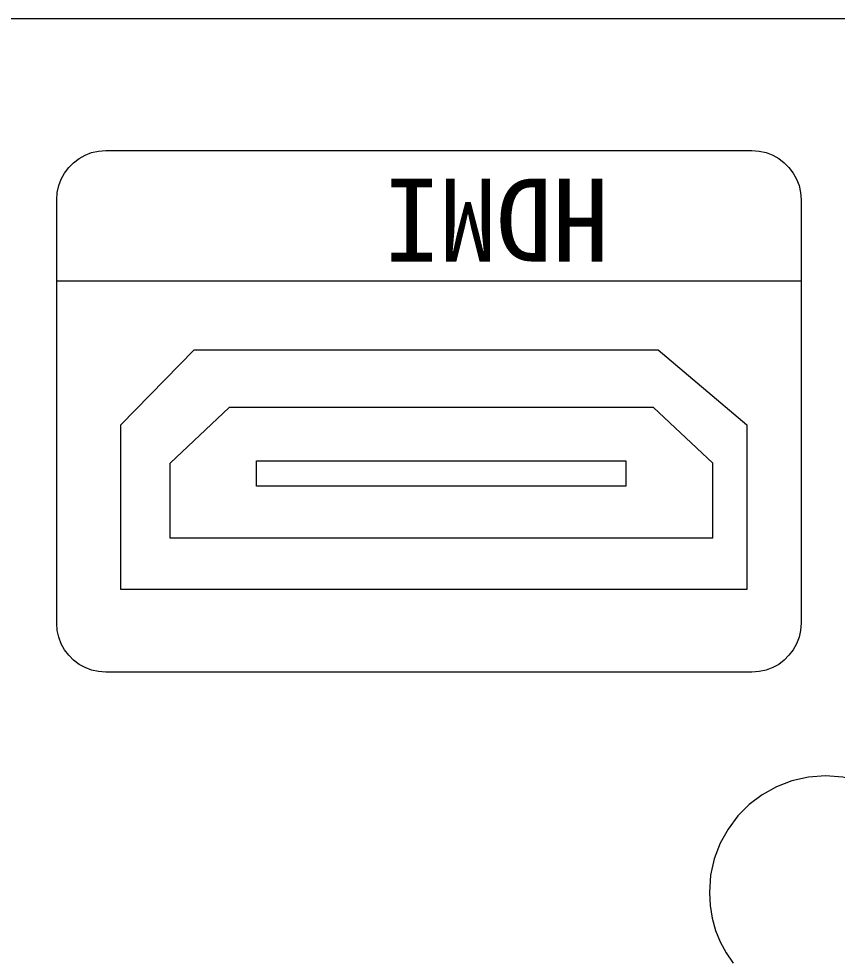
# Model space of a CAD drawing. Units: millimetres on the paper. Extents: x -139 to 141, y -98 to 91.
# Drawn here: x -14.52 to -9.59, y 54.63 to 60.29 of the extents above; entities that cross this region are included whole.
import ezdxf
from ezdxf.enums import TextEntityAlignment as Align

# ---------------------------------------------------------------- set-up
doc = ezdxf.new("R2010")
doc.units = ezdxf.units.MM
doc.layers.add('0-1_外形線', color=4, linetype='Continuous')
doc.styles.add('ＭＳ ゴシック', font='')
doc.styles.get('ＭＳ ゴシック').set_extended_font_data('MS Gothic')

msp = doc.modelspace()

# ---------------------------------------------------------------- linework, layer by layer
at = {"layer": '0-1_外形線'}
for p, q in [((30.556, 60.29), (-42.913, 60.29)), ((-13.906, 57.842), (-13.463, 58.295)), ((-13.463, 58.295), (-12.019, 58.295)), ((-12.019, 58.295), (-10.666, 58.295)), ((-10.666, 58.295), (-10.131, 57.842)), ((-13.608, 57.611), (-13.252, 57.947)), ((-10.693, 57.947), (-13.252, 57.947)), ((-10.336, 57.611), (-10.693, 57.947)), ((-13.906, 57.572), (-13.906, 57.842)), ((-10.131, 57.842), (-10.131, 57.572)), ((-13.608, 57.159), (-13.608, 57.611)), ((-13.087, 57.625), (-10.86, 57.625)), ((-13.087, 57.472), (-13.087, 57.625)), ((-10.86, 57.625), (-10.86, 57.472)), ((-10.336, 57.159), (-10.336, 57.611)), ((-13.906, 57.21), (-13.906, 57.572)), ((-10.131, 57.572), (-10.131, 57.21)), ((-10.86, 57.472), (-13.087, 57.472)), ((-13.906, 56.849), (-13.906, 57.21)), ((-10.131, 57.21), (-10.131, 56.849)), ((-10.336, 57.159), (-13.608, 57.159)), ((-12.963, 56.849), (-13.906, 56.849)), ((-12.019, 56.849), (-12.963, 56.849)), ((-11.075, 56.849), (-12.019, 56.849)), ((-10.131, 56.849), (-11.075, 56.849))]:
    msp.add_line(p, q, dxfattribs=at)
for points in [[(-14.293, 59.199), (-14.29, 59.243), (-14.28, 59.284), (-14.265, 59.324), (-14.245, 59.36), (-14.22, 59.393), (-14.191, 59.422), (-14.158, 59.447), (-14.121, 59.468), (-14.082, 59.483), (-14.04, 59.492), (-13.996, 59.495)], [(-13.996, 59.495), (-13.996, 59.495), (-13.994, 59.495), (-13.99, 59.495), (-13.985, 59.495), (-13.979, 59.495), (-13.972, 59.495), (-13.963, 59.495), (-13.953, 59.495), (-13.941, 59.495), (-13.929, 59.495), (-13.915, 59.495), (-13.9, 59.495), (-13.884, 59.495), (-13.867, 59.495), (-13.848, 59.495), (-13.829, 59.495), (-13.808, 59.495), (-13.787, 59.495), (-13.764, 59.495), (-13.741, 59.495), (-13.716, 59.495), (-13.691, 59.495), (-13.664, 59.495), (-13.637, 59.495), (-13.609, 59.495), (-13.579, 59.495), (-13.549, 59.495), (-13.519, 59.495), (-13.487, 59.495), (-13.455, 59.495), (-13.421, 59.495), (-13.388, 59.495), (-13.318, 59.495), (-13.245, 59.495), (-13.17, 59.495), (-13.093, 59.495), (-13.013, 59.495), (-12.932, 59.495), (-12.848, 59.495)], [(-13.865, 59.495), (-13.864, 59.495), (-13.862, 59.495), (-13.859, 59.495), (-13.855, 59.495), (-13.849, 59.495), (-13.842, 59.495), (-13.834, 59.495), (-13.824, 59.495), (-13.814, 59.495), (-13.802, 59.495), (-13.789, 59.495), (-13.775, 59.495), (-13.76, 59.495), (-13.744, 59.495), (-13.727, 59.495), (-13.709, 59.495), (-13.69, 59.495), (-13.67, 59.495), (-13.649, 59.495), (-13.627, 59.495), (-13.604, 59.495), (-13.58, 59.495), (-13.555, 59.495), (-13.53, 59.495), (-13.503, 59.495), (-13.476, 59.495), (-13.448, 59.495), (-13.419, 59.495), (-13.36, 59.495), (-13.297, 59.495), (-13.232, 59.495), (-13.164, 59.495), (-13.094, 59.495), (-13.022, 59.495), (-12.948, 59.495), (-12.872, 59.495), (-12.795, 59.495), (-12.715, 59.495), (-12.635, 59.495)], [(-12.848, 59.495), (-12.764, 59.495), (-12.677, 59.495), (-12.59, 59.495), (-12.501, 59.495), (-12.412, 59.495), (-12.231, 59.495), (-12.048, 59.495), (-11.866, 59.495), (-11.685, 59.495), (-11.595, 59.495), (-11.507, 59.495), (-11.419, 59.495), (-11.333, 59.495), (-11.248, 59.495), (-11.165, 59.495), (-11.083, 59.495), (-11.004, 59.495), (-10.926, 59.495), (-10.851, 59.495), (-10.779, 59.495), (-10.709, 59.495), (-10.675, 59.495), (-10.642, 59.495), (-10.61, 59.495), (-10.578, 59.495), (-10.547, 59.495), (-10.517, 59.495), (-10.488, 59.495), (-10.46, 59.495), (-10.432, 59.495), (-10.406, 59.495), (-10.38, 59.495), (-10.356, 59.495), (-10.332, 59.495), (-10.31, 59.495), (-10.288, 59.495), (-10.268, 59.495), (-10.248, 59.495), (-10.23, 59.495)], [(-12.635, 59.495), (-12.553, 59.495), (-12.471, 59.495), (-12.387, 59.495), (-12.218, 59.495), (-12.048, 59.495), (-11.878, 59.495), (-11.709, 59.495), (-11.626, 59.495), (-11.543, 59.495), (-11.462, 59.495), (-11.381, 59.495), (-11.302, 59.495), (-11.224, 59.495), (-11.148, 59.495), (-11.074, 59.495), (-11.002, 59.495), (-10.932, 59.495), (-10.864, 59.495), (-10.799, 59.495), (-10.737, 59.495), (-10.677, 59.495), (-10.648, 59.495), (-10.62, 59.495), (-10.593, 59.495), (-10.567, 59.495), (-10.541, 59.495), (-10.517, 59.495), (-10.493, 59.495), (-10.47, 59.495), (-10.448, 59.495), (-10.427, 59.495), (-10.407, 59.495), (-10.388, 59.495), (-10.37, 59.495), (-10.352, 59.495), (-10.336, 59.495), (-10.321, 59.495), (-10.307, 59.495), (-10.295, 59.495)], [(-10.295, 59.495), (-10.283, 59.495), (-10.272, 59.495), (-10.263, 59.495), (-10.255, 59.495), (-10.248, 59.495), (-10.242, 59.495), (-10.237, 59.495), (-10.234, 59.495), (-10.232, 59.495), (-10.232, 59.495)], [(-10.23, 59.495), (-10.213, 59.495), (-10.197, 59.495), (-10.182, 59.495), (-10.168, 59.495), (-10.155, 59.495), (-10.144, 59.495), (-10.134, 59.495), (-10.125, 59.495), (-10.118, 59.495), (-10.111, 59.495), (-10.107, 59.495), (-10.103, 59.495), (-10.101, 59.495), (-10.1, 59.495)], [(-10.1, 59.495), (-10.057, 59.492), (-10.015, 59.483), (-9.975, 59.468), (-9.939, 59.447), (-9.906, 59.422), (-9.877, 59.393), (-9.852, 59.36), (-9.831, 59.324), (-9.816, 59.284), (-9.807, 59.243), (-9.804, 59.199)], [(-14.293, 58.926), (-14.293, 58.963), (-14.293, 58.999), (-14.293, 59.031), (-14.293, 59.062), (-14.293, 59.089), (-14.293, 59.114), (-14.293, 59.136), (-14.293, 59.155), (-14.293, 59.17), (-14.293, 59.183), (-14.293, 59.192), (-14.293, 59.197), (-14.293, 59.199)], [(-9.804, 59.199), (-9.804, 59.197), (-9.804, 59.192), (-9.804, 59.183), (-9.804, 59.17), (-9.804, 59.155), (-9.804, 59.136), (-9.804, 59.114), (-9.804, 59.089), (-9.804, 59.062), (-9.804, 59.031), (-9.804, 58.999), (-9.804, 58.963), (-9.804, 58.926), (-9.804, 58.886), (-9.804, 58.844), (-9.804, 58.8), (-9.804, 58.754), (-9.804, 58.707), (-9.804, 58.658), (-9.804, 58.607), (-9.804, 58.555), (-9.804, 58.501), (-9.804, 58.391), (-9.804, 58.278), (-9.804, 58.161), (-9.804, 57.923), (-9.804, 57.685), (-9.804, 57.568), (-9.804, 57.454), (-9.804, 57.344), (-9.804, 57.291), (-9.804, 57.239), (-9.804, 57.188), (-9.804, 57.139), (-9.804, 57.091), (-9.804, 57.046), (-9.804, 57.002), (-9.804, 56.96), (-9.804, 56.92)], [(-14.293, 58.708), (-14.293, 58.716), (-14.293, 58.739), (-14.293, 58.773), (-14.293, 58.816), (-14.293, 58.863), (-14.293, 58.912), (-14.293, 58.959), (-14.293, 59.002), (-14.293, 59.036), (-14.293, 59.059), (-14.293, 59.067)], [(-9.804, 59.067), (-9.804, 59.059), (-9.804, 59.036), (-9.804, 59.002), (-9.804, 58.959), (-9.804, 58.912), (-9.804, 58.863), (-9.804, 58.816), (-9.804, 58.773), (-9.804, 58.739), (-9.804, 58.716), (-9.804, 58.708)], [(-14.293, 56.647), (-14.293, 56.649), (-14.293, 56.654), (-14.293, 56.663), (-14.293, 56.675), (-14.293, 56.691), (-14.293, 56.71), (-14.293, 56.732), (-14.293, 56.756), (-14.293, 56.784), (-14.293, 56.814), (-14.293, 56.847), (-14.293, 56.882), (-14.293, 56.92), (-14.293, 56.96), (-14.293, 57.002), (-14.293, 57.046), (-14.293, 57.091), (-14.293, 57.139), (-14.293, 57.188), (-14.293, 57.239), (-14.293, 57.291), (-14.293, 57.344), (-14.293, 57.454), (-14.293, 57.568), (-14.293, 57.685), (-14.293, 57.923), (-14.293, 58.161), (-14.293, 58.278), (-14.293, 58.391), (-14.293, 58.501), (-14.293, 58.555), (-14.293, 58.607), (-14.293, 58.658), (-14.293, 58.707), (-14.293, 58.754), (-14.293, 58.8), (-14.293, 58.844), (-14.293, 58.886), (-14.293, 58.926)], [(-13.879, 58.708), (-13.91, 58.708), (-13.941, 58.708), (-13.97, 58.708), (-13.998, 58.708), (-14.026, 58.708), (-14.052, 58.708), (-14.076, 58.708), (-14.1, 58.708), (-14.122, 58.708), (-14.144, 58.708), (-14.163, 58.708), (-14.182, 58.708), (-14.199, 58.708), (-14.215, 58.708), (-14.229, 58.708), (-14.242, 58.708), (-14.254, 58.708), (-14.264, 58.708), (-14.273, 58.708), (-14.28, 58.708), (-14.286, 58.708), (-14.29, 58.708), (-14.292, 58.708), (-14.293, 58.708)], [(-10.8, 58.708), (-10.845, 58.708), (-10.936, 58.708), (-11.03, 58.708), (-11.126, 58.708), (-11.224, 58.708), (-11.324, 58.708), (-11.424, 58.708), (-11.526, 58.708), (-11.63, 58.708), (-11.734, 58.708), (-11.838, 58.708), (-12.048, 58.708), (-12.258, 58.708), (-12.363, 58.708), (-12.467, 58.708), (-12.57, 58.708), (-12.672, 58.708), (-12.773, 58.708), (-12.872, 58.708), (-12.97, 58.708), (-13.066, 58.708), (-13.16, 58.708), (-13.252, 58.708), (-13.297, 58.708), (-13.341, 58.708), (-13.384, 58.708), (-13.427, 58.708), (-13.47, 58.708), (-13.511, 58.708), (-13.552, 58.708), (-13.591, 58.708), (-13.631, 58.708), (-13.669, 58.708), (-13.706, 58.708), (-13.742, 58.708), (-13.778, 58.708), (-13.812, 58.708), (-13.846, 58.708), (-13.879, 58.708)], [(-9.804, 58.708), (-9.804, 58.708), (-9.807, 58.708), (-9.811, 58.708), (-9.817, 58.708), (-9.824, 58.708), (-9.832, 58.708), (-9.842, 58.708), (-9.854, 58.708), (-9.867, 58.708), (-9.882, 58.708), (-9.897, 58.708), (-9.915, 58.708), (-9.933, 58.708), (-9.953, 58.708), (-9.974, 58.708), (-9.997, 58.708), (-10.02, 58.708), (-10.045, 58.708), (-10.071, 58.708), (-10.098, 58.708), (-10.127, 58.708), (-10.156, 58.708), (-10.186, 58.708), (-10.218, 58.708), (-10.251, 58.708), (-10.284, 58.708), (-10.319, 58.708), (-10.354, 58.708), (-10.391, 58.708), (-10.428, 58.708), (-10.466, 58.708), (-10.505, 58.708), (-10.545, 58.708), (-10.586, 58.708), (-10.627, 58.708), (-10.669, 58.708), (-10.712, 58.708), (-10.756, 58.708), (-10.8, 58.708)], [(-9.804, 56.92), (-9.804, 56.882), (-9.804, 56.847), (-9.804, 56.814), (-9.804, 56.784), (-9.804, 56.756), (-9.804, 56.732), (-9.804, 56.71), (-9.804, 56.691), (-9.804, 56.675), (-9.804, 56.663), (-9.804, 56.654), (-9.804, 56.649), (-9.804, 56.647)], [(-13.996, 56.35), (-14.04, 56.354), (-14.082, 56.363), (-14.121, 56.378), (-14.158, 56.398), (-14.191, 56.423), (-14.22, 56.453), (-14.245, 56.486), (-14.265, 56.522), (-14.28, 56.561), (-14.29, 56.603), (-14.293, 56.647)], [(-9.804, 56.647), (-9.807, 56.603), (-9.816, 56.561), (-9.831, 56.522), (-9.852, 56.486), (-9.877, 56.453), (-9.906, 56.423), (-9.939, 56.398), (-9.975, 56.378), (-10.015, 56.363), (-10.057, 56.354), (-10.1, 56.35)], [(-13.867, 56.35), (-13.884, 56.35), (-13.9, 56.35), (-13.915, 56.35), (-13.929, 56.35), (-13.941, 56.35), (-13.953, 56.35), (-13.963, 56.35), (-13.972, 56.35), (-13.979, 56.35), (-13.985, 56.35), (-13.99, 56.35), (-13.994, 56.35), (-13.996, 56.35), (-13.996, 56.35)], [(-11.248, 56.35), (-11.333, 56.35), (-11.419, 56.35), (-11.507, 56.35), (-11.595, 56.35), (-11.685, 56.35), (-11.866, 56.35), (-12.048, 56.35), (-12.231, 56.35), (-12.412, 56.35), (-12.501, 56.35), (-12.59, 56.35), (-12.677, 56.35), (-12.764, 56.35), (-12.848, 56.35), (-12.932, 56.35), (-13.013, 56.35), (-13.093, 56.35), (-13.17, 56.35), (-13.245, 56.35), (-13.318, 56.35), (-13.388, 56.35), (-13.421, 56.35), (-13.455, 56.35), (-13.487, 56.35), (-13.519, 56.35), (-13.549, 56.35), (-13.579, 56.35), (-13.609, 56.35), (-13.637, 56.35), (-13.664, 56.35), (-13.691, 56.35), (-13.716, 56.35), (-13.741, 56.35), (-13.764, 56.35), (-13.787, 56.35), (-13.808, 56.35), (-13.829, 56.35), (-13.848, 56.35), (-13.867, 56.35)], [(-10.1, 56.35), (-10.101, 56.35), (-10.103, 56.35), (-10.107, 56.35), (-10.111, 56.35), (-10.118, 56.35), (-10.125, 56.35), (-10.134, 56.35), (-10.144, 56.35), (-10.155, 56.35), (-10.168, 56.35), (-10.182, 56.35), (-10.197, 56.35), (-10.213, 56.35), (-10.23, 56.35), (-10.248, 56.35), (-10.268, 56.35), (-10.288, 56.35), (-10.31, 56.35), (-10.332, 56.35), (-10.356, 56.35), (-10.38, 56.35), (-10.406, 56.35), (-10.432, 56.35), (-10.46, 56.35), (-10.488, 56.35), (-10.517, 56.35), (-10.547, 56.35), (-10.578, 56.35), (-10.61, 56.35), (-10.642, 56.35), (-10.675, 56.35), (-10.709, 56.35), (-10.779, 56.35), (-10.851, 56.35), (-10.926, 56.35), (-11.004, 56.35), (-11.083, 56.35), (-11.165, 56.35), (-11.248, 56.35)], [(-9.656, 55.725), (-9.76, 55.717), (-9.859, 55.695), (-9.952, 55.66), (-10.038, 55.612), (-10.116, 55.553), (-10.185, 55.484), (-10.244, 55.405), (-10.292, 55.319), (-10.328, 55.226), (-10.35, 55.127), (-10.357, 55.023)], [(-8.955, 55.023), (-8.962, 55.127), (-8.984, 55.226), (-9.02, 55.319), (-9.068, 55.405), (-9.127, 55.484), (-9.196, 55.553), (-9.274, 55.612), (-9.36, 55.66), (-9.453, 55.695), (-9.552, 55.717), (-9.656, 55.725)], [(-10.357, 55.023), (-10.353, 54.944), (-10.34, 54.868), (-10.319, 54.794), (-10.291, 54.725), (-10.255, 54.659), (-10.213, 54.597)]]:
    msp.add_lwpolyline(points, dxfattribs=at)

# ---------------------------------------------------------------- texts
at = {"layer": '0-1_外形線', "style": 'ＭＳ ゴシック'}
msp.add_text('HDMI', height=0.4997, rotation=180, dxfattribs=at).set_placement((-10.963, 59.476), align=Align.BOTTOM_LEFT)

doc.saveas('drawing.dxf')
